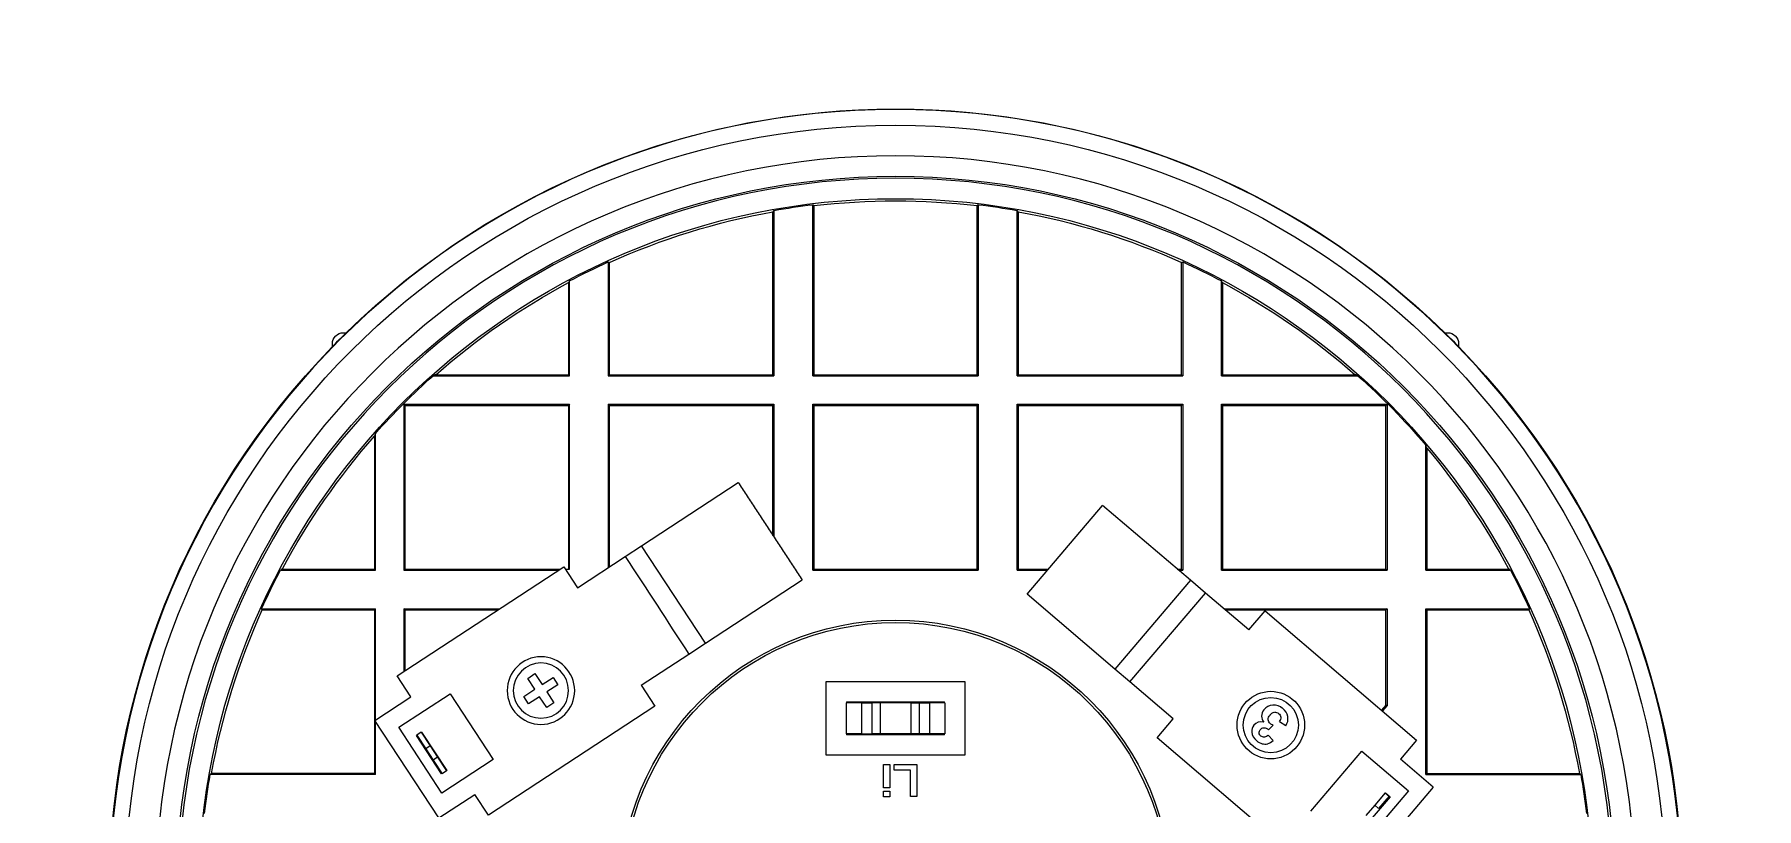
# Model space of a CAD drawing. Extents: x 420 to 504, y 493 to 651.
# Drawn here: x 419.7 to 503.6, y 613.1 to 650.8 of the extents above; entities that cross this region are included whole.
import ezdxf

# ---------------------------------------------------------------- set-up
doc = ezdxf.new("R2010")
doc.units = 0
doc.header["$MEASUREMENT"] = 0
doc.layers.add('1', color=7, linetype='Continuous')

msp = doc.modelspace()

# ---------------------------------------------------------------- linework, layer by layer
at = {"layer": '1', "color": 152, "linetype": 'Continuous'}
for p, q in [((457.642, 634.169), (457.642, 642.491)), ((457.695, 642.444), (457.695, 634.221)), ((465.655, 634.221), (465.655, 642.444)), ((465.707, 642.491), (465.707, 634.169)), ((455.704, 634.221), (455.704, 642.148)), ((455.757, 642.21), (455.757, 634.169)), ((467.593, 634.169), (467.593, 642.21)), ((467.645, 642.148), (467.645, 634.221)), ((447.692, 639.712), (447.692, 634.169)), ((447.744, 634.221), (447.744, 639.678)), ((475.605, 634.221), (475.605, 639.678)), ((475.658, 639.712), (475.658, 634.169)), ((445.754, 638.699), (445.754, 634.221)), ((445.806, 634.169), (445.806, 638.786)), ((477.543, 634.169), (477.543, 638.786)), ((477.595, 638.699), (477.595, 634.221)), ((434.259, 635.59), (434.259, 635.744)), ((434.404, 636.094), (434.429, 636.119)), ((434.779, 636.264), (434.933, 636.264)), ((488.417, 636.264), (488.571, 636.264)), ((488.921, 636.119), (488.946, 636.094)), ((489.091, 635.744), (489.091, 635.59)), ((439.16, 634.169), (445.806, 634.169)), ((439.297, 634.221), (445.754, 634.221)), ((445.754, 634.221), (445.806, 634.169)), ((447.692, 634.169), (447.744, 634.221)), ((447.692, 634.169), (455.757, 634.169)), ((447.744, 634.221), (455.704, 634.221)), ((455.704, 634.221), (455.757, 634.169)), ((457.642, 634.169), (457.695, 634.221)), ((457.642, 634.169), (465.707, 634.169)), ((457.695, 634.221), (465.655, 634.221)), ((465.655, 634.221), (465.707, 634.169)), ((467.593, 634.169), (467.645, 634.221)), ((467.593, 634.169), (475.658, 634.169)), ((467.645, 634.221), (475.605, 634.221)), ((475.605, 634.221), (475.658, 634.169)), ((477.543, 634.169), (477.595, 634.221)), ((477.543, 634.169), (484.19, 634.169)), ((477.595, 634.221), (484.052, 634.221)), ((437.741, 632.781), (437.794, 632.729)), ((437.741, 632.781), (445.806, 632.781)), ((437.741, 632.781), (437.741, 624.716)), ((437.794, 632.729), (445.754, 632.729)), ((437.794, 624.768), (437.794, 632.729)), ((445.806, 632.781), (445.754, 632.729)), ((445.754, 632.729), (445.754, 624.768)), ((445.806, 624.768), (445.806, 632.781)), ((447.744, 632.729), (447.692, 632.781)), ((447.692, 632.781), (455.757, 632.781)), ((447.692, 632.781), (447.692, 624.84)), ((447.744, 632.729), (455.704, 632.729)), ((447.744, 624.874), (447.744, 632.729)), ((455.757, 632.781), (455.704, 632.729)), ((455.704, 626.403), (455.704, 632.729)), ((455.757, 632.781), (455.757, 626.323)), ((457.695, 632.729), (457.642, 632.781)), ((457.642, 632.781), (465.707, 632.781)), ((457.642, 624.716), (457.642, 632.781)), ((457.695, 632.729), (465.655, 632.729)), ((457.695, 632.729), (457.695, 624.768)), ((465.707, 632.781), (465.655, 632.729)), ((465.655, 624.768), (465.655, 632.729)), ((465.707, 632.781), (465.707, 624.716)), ((467.593, 632.781), (475.658, 632.781)), ((467.645, 632.729), (467.593, 632.781)), ((467.593, 624.716), (467.593, 632.781)), ((467.645, 632.729), (475.605, 632.729)), ((467.645, 632.729), (467.645, 624.768)), ((475.658, 632.781), (475.605, 632.729)), ((475.605, 624.768), (475.605, 632.729)), ((475.658, 632.781), (475.658, 624.716)), ((477.543, 632.781), (485.608, 632.781)), ((477.595, 632.729), (477.543, 632.781)), ((477.543, 624.716), (477.543, 632.781)), ((477.595, 632.729), (485.556, 632.729)), ((477.595, 632.729), (477.595, 624.768)), ((485.608, 632.781), (485.556, 632.729)), ((485.556, 624.768), (485.556, 632.729)), ((485.608, 632.781), (485.608, 624.716)), ((436.301, 631.225), (436.301, 624.768)), ((436.353, 624.716), (436.353, 631.363)), ((487.494, 624.716), (487.494, 630.79)), ((487.546, 630.648), (487.546, 624.768)), ((449.313, 625.901), (454.018, 628.98)), ((468.079, 623.544), (471.756, 627.863)), ((476.037, 624.219), (471.756, 627.863)), ((448.511, 625.376), (449.313, 625.901)), ((452.419, 621.155), (449.313, 625.901)), ((431.736, 624.716), (436.353, 624.716)), ((431.823, 624.768), (436.301, 624.768)), ((436.301, 624.768), (436.353, 624.716)), ((437.414, 619.571), (445.524, 624.878)), ((437.741, 624.716), (437.794, 624.768)), ((437.741, 624.716), (445.277, 624.716)), ((437.794, 624.768), (445.356, 624.768)), ((445.524, 624.878), (446.191, 623.858)), ((445.596, 624.768), (445.806, 624.768)), ((446.191, 623.858), (448.511, 625.376)), ((457.642, 624.716), (457.695, 624.768)), ((457.642, 624.716), (465.707, 624.716)), ((457.695, 624.768), (465.655, 624.768)), ((465.655, 624.768), (465.707, 624.716)), ((467.593, 624.716), (467.645, 624.768)), ((467.593, 624.716), (469.077, 624.716)), ((467.645, 624.768), (469.121, 624.768)), ((475.392, 624.768), (475.605, 624.768)), ((475.453, 624.716), (475.658, 624.716)), ((475.605, 624.768), (475.658, 624.716)), ((477.543, 624.716), (477.595, 624.768)), ((477.543, 624.716), (485.608, 624.716)), ((477.595, 624.768), (485.556, 624.768)), ((485.556, 624.768), (485.608, 624.716)), ((487.494, 624.716), (487.546, 624.768)), ((487.494, 624.716), (491.613, 624.716)), ((487.546, 624.768), (491.526, 624.768)), ((452.419, 621.155), (457.124, 624.234)), ((476.037, 624.219), (472.361, 619.9)), ((476.767, 623.597), (476.037, 624.219)), ((472.361, 619.9), (468.079, 623.544)), ((473.091, 619.278), (476.767, 623.597)), ((478.878, 621.801), (476.767, 623.597)), ((430.811, 622.83), (436.353, 622.83)), ((430.844, 622.778), (436.301, 622.778)), ((436.353, 622.83), (436.301, 622.778)), ((436.301, 622.778), (436.301, 614.818)), ((436.353, 617.42), (436.353, 622.83)), ((437.794, 622.778), (437.741, 622.83)), ((437.741, 622.83), (442.395, 622.83)), ((437.741, 622.83), (437.741, 619.785)), ((437.794, 622.778), (442.315, 622.778)), ((437.794, 619.819), (437.794, 622.778)), ((477.668, 622.83), (485.608, 622.83)), ((477.73, 622.778), (485.556, 622.778)), ((478.878, 621.801), (479.668, 622.729)), ((479.668, 622.729), (487.049, 616.447)), ((485.608, 622.83), (485.556, 622.778)), ((485.556, 618.144), (485.556, 622.778)), ((485.608, 622.83), (485.608, 618.125)), ((487.546, 622.778), (487.494, 622.83)), ((487.494, 622.83), (492.539, 622.83)), ((487.494, 614.766), (487.494, 622.83)), ((487.546, 622.778), (492.505, 622.778)), ((487.546, 622.778), (487.546, 614.818)), ((449.297, 619.112), (451.617, 620.63)), ((451.617, 620.63), (452.419, 621.155)), ((443.766, 619.448), (444.121, 619.678)), ((444.121, 619.678), (444.465, 619.15)), ((473.091, 619.278), (472.361, 619.9)), ((438.082, 618.551), (437.414, 619.571)), ((443.575, 618.572), (444.11, 618.919)), ((444.11, 618.919), (443.766, 619.448)), ((444.465, 619.15), (444.998, 619.496)), ((445.235, 619.132), (444.702, 618.785)), ((444.998, 619.496), (445.235, 619.132)), ((449.297, 619.112), (449.964, 618.092)), ((458.292, 619.296), (465.058, 619.296)), ((458.292, 615.713), (458.292, 619.296)), ((465.058, 619.296), (465.058, 615.713)), ((475.202, 617.481), (473.091, 619.278)), ((436.325, 617.402), (438.082, 618.551)), ((437.495, 617.067), (439.993, 618.702)), ((439.993, 618.702), (442.09, 615.496)), ((449.964, 618.092), (441.855, 612.785)), ((443.812, 618.208), (443.575, 618.572)), ((444.346, 618.555), (443.812, 618.208)), ((444.69, 618.026), (444.346, 618.555)), ((445.045, 618.256), (444.69, 618.026)), ((444.702, 618.785), (445.045, 618.256)), ((459.287, 618.3), (464.063, 618.3)), ((459.287, 618.3), (459.287, 618.254)), ((464.063, 618.254), (464.063, 618.3)), ((485.556, 618.144), (485.346, 617.897)), ((485.608, 618.125), (485.385, 617.863)), ((485.608, 618.125), (485.556, 618.144)), ((439.431, 612.656), (436.325, 617.402)), ((436.353, 614.766), (436.353, 617.358)), ((474.412, 616.553), (475.202, 617.481)), ((480.07, 617.163), (479.842, 616.949)), ((480.68, 617.142), (480.367, 617.339)), ((439.593, 613.862), (437.495, 617.067)), ((438.347, 616.674), (438.367, 616.687)), ((439.573, 614.8), (438.347, 616.674)), ((438.577, 616.824), (438.597, 616.837)), ((438.597, 616.837), (439.823, 614.964)), ((459.287, 616.754), (459.287, 616.708)), ((464.063, 616.708), (459.287, 616.708)), ((464.063, 616.708), (464.063, 616.754)), ((481.792, 610.271), (474.412, 616.553)), ((479.828, 616.69), (480.059, 616.428)), ((487.049, 616.447), (486.259, 615.519)), ((442.09, 615.496), (439.593, 613.862)), ((465.058, 615.713), (458.292, 615.713)), ((481.898, 612.99), (484.381, 615.908)), ((484.381, 615.908), (486.654, 613.973)), ((487.857, 614.158), (486.259, 615.519)), ((436.353, 614.766), (428.312, 614.766)), ((436.301, 614.818), (428.374, 614.818)), ((436.353, 614.766), (436.301, 614.818)), ((439.593, 614.813), (439.573, 614.8)), ((439.823, 614.964), (439.803, 614.95)), ((461.092, 614.118), (461.092, 615.249)), ((461.092, 615.249), (461.392, 615.249)), ((461.392, 615.249), (461.392, 614.118)), ((461.614, 614.986), (461.614, 615.249)), ((461.614, 615.249), (462.713, 615.249)), ((462.398, 614.986), (461.614, 614.986)), ((462.398, 613.7), (462.398, 614.986)), ((462.713, 615.249), (462.713, 613.7)), ((487.546, 614.818), (487.494, 614.766)), ((487.494, 614.766), (495.038, 614.766)), ((487.546, 614.818), (494.975, 614.818)), ((439.431, 612.656), (441.187, 613.805)), ((441.855, 612.785), (441.187, 613.805)), ((461.392, 614.118), (461.092, 614.118)), ((461.092, 613.687), (461.092, 613.964)), ((461.092, 613.964), (461.392, 613.964)), ((461.392, 613.964), (461.392, 613.687)), ((486.654, 613.973), (484.172, 611.056)), ((487.857, 614.158), (484.181, 609.839)), ((485.528, 613.877), (485.53, 613.88)), ((485.53, 613.88), (485.758, 613.687)), ((461.392, 613.687), (461.092, 613.687)), ((462.713, 613.7), (462.398, 613.7)), ((485.758, 613.687), (484.305, 611.98))]:
    msp.add_line(p, q, dxfattribs=at)
at = {"layer": '1', "color": 95, "linetype": 'Continuous'}
for p, q in [((459.275, 618.254), (459.275, 616.754)), ((460.025, 618.254), (459.275, 618.254)), ((460.025, 618.254), (460.025, 616.754)), ((460.025, 618.254), (460.525, 618.254)), ((460.525, 618.254), (460.525, 616.754)), ((460.925, 618.254), (460.525, 618.254)), ((460.925, 618.254), (460.925, 616.754)), ((462.425, 618.254), (460.925, 618.254)), ((462.425, 618.254), (462.425, 616.754)), ((462.425, 618.254), (462.825, 618.254)), ((462.825, 618.254), (462.825, 616.754)), ((462.825, 618.254), (463.325, 618.254)), ((463.325, 618.254), (463.325, 616.754)), ((464.075, 618.254), (463.325, 618.254)), ((464.075, 618.254), (464.075, 616.754)), ((460.025, 616.754), (459.275, 616.754)), ((460.025, 616.754), (460.525, 616.754)), ((460.925, 616.754), (460.525, 616.754)), ((462.425, 616.754), (460.925, 616.754)), ((462.425, 616.754), (462.825, 616.754)), ((462.825, 616.754), (463.325, 616.754)), ((464.075, 616.754), (463.325, 616.754))]:
    msp.add_line(p, q, dxfattribs=at)
at = {"layer": '1', "color": 35, "linetype": 'Continuous'}
for p, q in [((438.574, 616.828), (438.364, 616.692)), ((438.364, 616.692), (438.8, 616.026)), ((438.574, 616.828), (439.009, 616.163)), ((439.009, 616.163), (438.8, 616.026)), ((438.8, 616.026), (439.161, 615.474)), ((439.009, 616.163), (439.37, 615.611)), ((439.37, 615.611), (439.161, 615.474)), ((439.161, 615.474), (439.596, 614.809)), ((439.37, 615.611), (439.806, 614.946)), ((439.806, 614.946), (439.596, 614.809)), ((485.518, 613.885), (485.007, 613.275)), ((485.518, 613.885), (485.71, 613.724)), ((485.007, 613.275), (484.583, 612.77)), ((485.007, 613.275), (485.199, 613.115)), ((485.71, 613.724), (485.199, 613.115))]:
    msp.add_line(p, q, dxfattribs=at)
at = {"layer": '1', "color": 152, "linetype": 'Continuous'}
for points in [[(457.695, 642.444, 0), (457.693, 642.445, 0), (457.692, 642.446, 0), (457.691, 642.447, 0), (457.69, 642.448, 0), (457.689, 642.449, 0), (457.688, 642.45, 0), (457.687, 642.451, 0), (457.686, 642.451, 0), (457.685, 642.452, 0), (457.684, 642.453, 0), (457.683, 642.454, 0), (457.682, 642.455, 0), (457.681, 642.456, 0), (457.68, 642.457, 0), (457.679, 642.458, 0), (457.678, 642.459, 0), (457.677, 642.46, 0), (457.676, 642.461, 0), (457.675, 642.462, 0), (457.674, 642.463, 0), (457.673, 642.464, 0), (457.672, 642.464, 0), (457.671, 642.465, 0), (457.669, 642.466, 0), (457.668, 642.467, 0), (457.667, 642.468, 0), (457.666, 642.469, 0), (457.665, 642.47, 0), (457.664, 642.471, 0), (457.663, 642.472, 0), (457.662, 642.473, 0), (457.661, 642.474, 0), (457.66, 642.475, 0), (457.659, 642.476, 0), (457.658, 642.476, 0), (457.657, 642.477, 0), (457.656, 642.478, 0), (457.655, 642.479, 0), (457.654, 642.48, 0), (457.653, 642.481, 0), (457.652, 642.482, 0), (457.651, 642.483, 0), (457.65, 642.484, 0), (457.649, 642.485, 0), (457.648, 642.486, 0), (457.647, 642.487, 0), (457.646, 642.488, 0), (457.644, 642.489, 0), (457.643, 642.489, 0)], [(465.707, 642.492, 0), (465.706, 642.491, 0), (465.705, 642.491, 0), (465.704, 642.49, 0), (465.703, 642.489, 0), (465.702, 642.488, 0), (465.701, 642.487, 0), (465.7, 642.486, 0), (465.699, 642.485, 0), (465.698, 642.484, 0), (465.697, 642.483, 0), (465.696, 642.482, 0), (465.695, 642.481, 0), (465.693, 642.48, 0), (465.692, 642.479, 0), (465.691, 642.478, 0), (465.69, 642.478, 0), (465.689, 642.477, 0), (465.688, 642.476, 0), (465.687, 642.475, 0), (465.686, 642.474, 0), (465.685, 642.473, 0), (465.684, 642.472, 0), (465.683, 642.471, 0), (465.682, 642.47, 0), (465.681, 642.469, 0), (465.68, 642.468, 0), (465.679, 642.467, 0), (465.678, 642.466, 0), (465.677, 642.466, 0), (465.676, 642.465, 0), (465.675, 642.464, 0), (465.674, 642.463, 0), (465.673, 642.462, 0), (465.672, 642.461, 0), (465.671, 642.46, 0), (465.669, 642.459, 0), (465.668, 642.458, 0), (465.667, 642.457, 0), (465.666, 642.456, 0), (465.665, 642.455, 0), (465.664, 642.454, 0), (465.663, 642.454, 0), (465.662, 642.453, 0), (465.661, 642.452, 0), (465.66, 642.451, 0), (465.659, 642.45, 0), (465.658, 642.449, 0), (465.657, 642.448, 0), (465.656, 642.447, 0)], [(455.757, 642.21, 0), (455.755, 642.209, 0), (455.754, 642.208, 0), (455.753, 642.207, 0), (455.752, 642.205, 0), (455.751, 642.204, 0), (455.75, 642.203, 0), (455.749, 642.202, 0), (455.748, 642.2, 0), (455.747, 642.199, 0), (455.746, 642.198, 0), (455.745, 642.197, 0), (455.744, 642.196, 0), (455.743, 642.194, 0), (455.742, 642.193, 0), (455.741, 642.192, 0), (455.74, 642.191, 0), (455.739, 642.189, 0), (455.738, 642.188, 0), (455.737, 642.187, 0), (455.736, 642.186, 0), (455.735, 642.184, 0), (455.734, 642.183, 0), (455.733, 642.182, 0), (455.732, 642.181, 0), (455.73, 642.179, 0), (455.729, 642.178, 0), (455.728, 642.177, 0), (455.727, 642.176, 0), (455.726, 642.174, 0), (455.725, 642.173, 0), (455.724, 642.172, 0), (455.723, 642.171, 0), (455.722, 642.169, 0), (455.721, 642.168, 0), (455.72, 642.167, 0), (455.719, 642.166, 0), (455.718, 642.164, 0), (455.717, 642.163, 0), (455.716, 642.162, 0), (455.715, 642.161, 0), (455.714, 642.159, 0), (455.713, 642.158, 0), (455.712, 642.157, 0), (455.711, 642.156, 0), (455.71, 642.154, 0), (455.709, 642.153, 0), (455.708, 642.152, 0), (455.706, 642.151, 0), (455.705, 642.149, 0)], [(467.645, 642.147, 0), (467.644, 642.148, 0), (467.643, 642.15, 0), (467.642, 642.151, 0), (467.641, 642.152, 0), (467.64, 642.153, 0), (467.639, 642.155, 0), (467.638, 642.156, 0), (467.637, 642.157, 0), (467.636, 642.158, 0), (467.635, 642.16, 0), (467.634, 642.161, 0), (467.632, 642.162, 0), (467.631, 642.163, 0), (467.63, 642.165, 0), (467.629, 642.166, 0), (467.628, 642.167, 0), (467.627, 642.168, 0), (467.626, 642.169, 0), (467.625, 642.171, 0), (467.624, 642.172, 0), (467.623, 642.173, 0), (467.622, 642.174, 0), (467.621, 642.176, 0), (467.62, 642.177, 0), (467.619, 642.178, 0), (467.618, 642.179, 0), (467.617, 642.181, 0), (467.616, 642.182, 0), (467.615, 642.183, 0), (467.614, 642.184, 0), (467.613, 642.186, 0), (467.612, 642.187, 0), (467.611, 642.188, 0), (467.61, 642.189, 0), (467.609, 642.191, 0), (467.607, 642.192, 0), (467.606, 642.193, 0), (467.605, 642.194, 0), (467.604, 642.196, 0), (467.603, 642.197, 0), (467.602, 642.198, 0), (467.601, 642.199, 0), (467.6, 642.201, 0), (467.599, 642.202, 0), (467.598, 642.203, 0), (467.597, 642.204, 0), (467.596, 642.206, 0), (467.595, 642.207, 0), (467.594, 642.208, 0)], [(445.806, 638.786, 0), (445.805, 638.784, 0), (445.804, 638.782, 0), (445.803, 638.781, 0), (445.802, 638.779, 0), (445.801, 638.777, 0), (445.8, 638.775, 0), (445.799, 638.774, 0), (445.798, 638.772, 0), (445.797, 638.77, 0), (445.796, 638.768, 0), (445.795, 638.767, 0), (445.794, 638.765, 0), (445.792, 638.763, 0), (445.791, 638.762, 0), (445.79, 638.76, 0), (445.789, 638.758, 0), (445.788, 638.756, 0), (445.787, 638.755, 0), (445.786, 638.753, 0), (445.785, 638.751, 0), (445.784, 638.749, 0), (445.783, 638.748, 0), (445.782, 638.746, 0), (445.781, 638.744, 0), (445.78, 638.742, 0), (445.779, 638.741, 0), (445.778, 638.739, 0), (445.777, 638.737, 0), (445.776, 638.735, 0), (445.775, 638.734, 0), (445.774, 638.732, 0), (445.773, 638.73, 0), (445.772, 638.729, 0), (445.771, 638.727, 0), (445.77, 638.725, 0), (445.769, 638.723, 0), (445.767, 638.722, 0), (445.766, 638.72, 0), (445.765, 638.718, 0), (445.764, 638.716, 0), (445.763, 638.715, 0), (445.762, 638.713, 0), (445.761, 638.711, 0), (445.76, 638.709, 0), (445.759, 638.708, 0), (445.758, 638.706, 0), (445.757, 638.704, 0), (445.756, 638.703, 0), (445.755, 638.701, 0)], [(477.595, 638.699, 0), (477.594, 638.701, 0), (477.593, 638.702, 0), (477.592, 638.704, 0), (477.591, 638.706, 0), (477.59, 638.708, 0), (477.589, 638.709, 0), (477.588, 638.711, 0), (477.587, 638.713, 0), (477.586, 638.715, 0), (477.585, 638.716, 0), (477.584, 638.718, 0), (477.583, 638.72, 0), (477.582, 638.722, 0), (477.581, 638.723, 0), (477.58, 638.725, 0), (477.579, 638.727, 0), (477.578, 638.728, 0), (477.577, 638.73, 0), (477.576, 638.732, 0), (477.575, 638.734, 0), (477.574, 638.735, 0), (477.573, 638.737, 0), (477.572, 638.739, 0), (477.57, 638.741, 0), (477.569, 638.742, 0), (477.568, 638.744, 0), (477.567, 638.746, 0), (477.566, 638.748, 0), (477.565, 638.749, 0), (477.564, 638.751, 0), (477.563, 638.753, 0), (477.562, 638.754, 0), (477.561, 638.756, 0), (477.56, 638.758, 0), (477.559, 638.76, 0), (477.558, 638.761, 0), (477.557, 638.763, 0), (477.556, 638.765, 0), (477.555, 638.767, 0), (477.554, 638.768, 0), (477.553, 638.77, 0), (477.552, 638.772, 0), (477.551, 638.774, 0), (477.55, 638.775, 0), (477.549, 638.777, 0), (477.548, 638.779, 0), (477.547, 638.78, 0), (477.545, 638.782, 0), (477.544, 638.784, 0)], [(439.297, 634.221, 0), (439.294, 634.22, 0), (439.292, 634.219, 0), (439.289, 634.218, 0), (439.286, 634.217, 0), (439.283, 634.216, 0), (439.281, 634.215, 0), (439.278, 634.214, 0), (439.275, 634.213, 0), (439.272, 634.212, 0), (439.27, 634.211, 0), (439.267, 634.21, 0), (439.264, 634.209, 0), (439.261, 634.208, 0), (439.259, 634.207, 0), (439.256, 634.206, 0), (439.253, 634.205, 0), (439.25, 634.204, 0), (439.248, 634.203, 0), (439.245, 634.201, 0), (439.242, 634.2, 0), (439.239, 634.199, 0), (439.237, 634.198, 0), (439.234, 634.197, 0), (439.231, 634.196, 0), (439.228, 634.195, 0), (439.226, 634.194, 0), (439.223, 634.193, 0), (439.22, 634.192, 0), (439.217, 634.191, 0), (439.215, 634.19, 0), (439.212, 634.189, 0), (439.209, 634.188, 0), (439.206, 634.187, 0), (439.204, 634.186, 0), (439.201, 634.185, 0), (439.198, 634.184, 0), (439.195, 634.183, 0), (439.193, 634.182, 0), (439.19, 634.181, 0), (439.187, 634.18, 0), (439.184, 634.179, 0), (439.182, 634.178, 0), (439.179, 634.176, 0), (439.176, 634.175, 0), (439.173, 634.174, 0), (439.171, 634.173, 0), (439.168, 634.172, 0), (439.165, 634.171, 0), (439.162, 634.17, 0)], [(484.19, 634.169, 0), (484.187, 634.17, 0), (484.184, 634.171, 0), (484.181, 634.172, 0), (484.179, 634.173, 0), (484.176, 634.174, 0), (484.173, 634.175, 0), (484.171, 634.176, 0), (484.168, 634.178, 0), (484.165, 634.179, 0), (484.162, 634.18, 0), (484.16, 634.181, 0), (484.157, 634.182, 0), (484.154, 634.183, 0), (484.151, 634.184, 0), (484.149, 634.185, 0), (484.146, 634.186, 0), (484.143, 634.187, 0), (484.14, 634.188, 0), (484.138, 634.189, 0), (484.135, 634.19, 0), (484.132, 634.191, 0), (484.129, 634.192, 0), (484.127, 634.193, 0), (484.124, 634.194, 0), (484.121, 634.195, 0), (484.118, 634.196, 0), (484.116, 634.197, 0), (484.113, 634.198, 0), (484.11, 634.199, 0), (484.107, 634.2, 0), (484.105, 634.201, 0), (484.102, 634.203, 0), (484.099, 634.204, 0), (484.096, 634.205, 0), (484.094, 634.206, 0), (484.091, 634.207, 0), (484.088, 634.208, 0), (484.085, 634.209, 0), (484.083, 634.21, 0), (484.08, 634.211, 0), (484.077, 634.212, 0), (484.074, 634.213, 0), (484.072, 634.214, 0), (484.069, 634.215, 0), (484.066, 634.216, 0), (484.063, 634.217, 0), (484.061, 634.218, 0), (484.058, 634.219, 0), (484.055, 634.22, 0)], [(436.353, 631.363, 0), (436.352, 631.36, 0), (436.351, 631.357, 0), (436.35, 631.354, 0), (436.349, 631.352, 0), (436.348, 631.349, 0), (436.347, 631.346, 0), (436.346, 631.343, 0), (436.345, 631.341, 0), (436.344, 631.338, 0), (436.343, 631.335, 0), (436.342, 631.332, 0), (436.341, 631.33, 0), (436.34, 631.327, 0), (436.338, 631.324, 0), (436.337, 631.321, 0), (436.336, 631.319, 0), (436.335, 631.316, 0), (436.334, 631.313, 0), (436.333, 631.31, 0), (436.332, 631.308, 0), (436.331, 631.305, 0), (436.33, 631.302, 0), (436.329, 631.299, 0), (436.328, 631.297, 0), (436.327, 631.294, 0), (436.326, 631.291, 0), (436.325, 631.288, 0), (436.324, 631.286, 0), (436.323, 631.283, 0), (436.322, 631.28, 0), (436.321, 631.277, 0), (436.32, 631.275, 0), (436.319, 631.272, 0), (436.318, 631.269, 0), (436.317, 631.266, 0), (436.316, 631.264, 0), (436.314, 631.261, 0), (436.313, 631.258, 0), (436.312, 631.255, 0), (436.311, 631.253, 0), (436.31, 631.25, 0), (436.309, 631.247, 0), (436.308, 631.244, 0), (436.307, 631.242, 0), (436.306, 631.239, 0), (436.305, 631.236, 0), (436.304, 631.233, 0), (436.303, 631.231, 0), (436.302, 631.228, 0)], [(487.546, 630.648, 0), (487.545, 630.651, 0), (487.544, 630.654, 0), (487.543, 630.656, 0), (487.542, 630.659, 0), (487.541, 630.662, 0), (487.54, 630.665, 0), (487.539, 630.668, 0), (487.538, 630.671, 0), (487.537, 630.674, 0), (487.536, 630.676, 0), (487.535, 630.679, 0), (487.533, 630.682, 0), (487.532, 630.685, 0), (487.531, 630.688, 0), (487.53, 630.691, 0), (487.529, 630.694, 0), (487.528, 630.696, 0), (487.527, 630.699, 0), (487.526, 630.702, 0), (487.525, 630.705, 0), (487.524, 630.708, 0), (487.523, 630.711, 0), (487.522, 630.713, 0), (487.521, 630.716, 0), (487.52, 630.719, 0), (487.519, 630.722, 0), (487.518, 630.725, 0), (487.517, 630.728, 0), (487.516, 630.731, 0), (487.515, 630.733, 0), (487.514, 630.736, 0), (487.513, 630.739, 0), (487.512, 630.742, 0), (487.511, 630.745, 0), (487.51, 630.748, 0), (487.508, 630.75, 0), (487.507, 630.753, 0), (487.506, 630.756, 0), (487.505, 630.759, 0), (487.504, 630.762, 0), (487.503, 630.765, 0), (487.502, 630.767, 0), (487.501, 630.77, 0), (487.5, 630.773, 0), (487.499, 630.776, 0), (487.498, 630.779, 0), (487.497, 630.782, 0), (487.496, 630.785, 0), (487.495, 630.787, 0)], [(431.823, 624.768, 0), (431.822, 624.767, 0), (431.82, 624.766, 0), (431.818, 624.765, 0), (431.816, 624.764, 0), (431.815, 624.763, 0), (431.813, 624.762, 0), (431.811, 624.761, 0), (431.809, 624.76, 0), (431.808, 624.759, 0), (431.806, 624.758, 0), (431.804, 624.757, 0), (431.802, 624.756, 0), (431.801, 624.755, 0), (431.799, 624.754, 0), (431.797, 624.753, 0), (431.795, 624.752, 0), (431.794, 624.751, 0), (431.792, 624.75, 0), (431.79, 624.749, 0), (431.789, 624.747, 0), (431.787, 624.746, 0), (431.785, 624.745, 0), (431.783, 624.744, 0), (431.782, 624.743, 0), (431.78, 624.742, 0), (431.778, 624.741, 0), (431.776, 624.74, 0), (431.775, 624.739, 0), (431.773, 624.738, 0), (431.771, 624.737, 0), (431.769, 624.736, 0), (431.768, 624.735, 0), (431.766, 624.734, 0), (431.764, 624.733, 0), (431.763, 624.732, 0), (431.761, 624.731, 0), (431.759, 624.73, 0), (431.757, 624.729, 0), (431.756, 624.728, 0), (431.754, 624.727, 0), (431.752, 624.726, 0), (431.75, 624.725, 0), (431.749, 624.723, 0), (431.747, 624.722, 0), (431.745, 624.721, 0), (431.743, 624.72, 0), (431.742, 624.719, 0), (431.74, 624.718, 0), (431.738, 624.717, 0)], [(491.613, 624.716, 0), (491.611, 624.717, 0), (491.609, 624.718, 0), (491.608, 624.719, 0), (491.606, 624.72, 0), (491.604, 624.721, 0), (491.603, 624.722, 0), (491.601, 624.723, 0), (491.599, 624.725, 0), (491.597, 624.726, 0), (491.596, 624.727, 0), (491.594, 624.728, 0), (491.592, 624.729, 0), (491.59, 624.73, 0), (491.589, 624.731, 0), (491.587, 624.732, 0), (491.585, 624.733, 0), (491.583, 624.734, 0), (491.582, 624.735, 0), (491.58, 624.736, 0), (491.578, 624.737, 0), (491.576, 624.738, 0), (491.575, 624.739, 0), (491.573, 624.74, 0), (491.571, 624.741, 0), (491.57, 624.742, 0), (491.568, 624.743, 0), (491.566, 624.744, 0), (491.564, 624.745, 0), (491.563, 624.746, 0), (491.561, 624.747, 0), (491.559, 624.749, 0), (491.557, 624.75, 0), (491.556, 624.751, 0), (491.554, 624.752, 0), (491.552, 624.753, 0), (491.55, 624.754, 0), (491.549, 624.755, 0), (491.547, 624.756, 0), (491.545, 624.757, 0), (491.544, 624.758, 0), (491.542, 624.759, 0), (491.54, 624.76, 0), (491.538, 624.761, 0), (491.537, 624.762, 0), (491.535, 624.763, 0), (491.533, 624.764, 0), (491.531, 624.765, 0), (491.53, 624.766, 0), (491.528, 624.767, 0)], [(428.374, 614.818, 0), (428.373, 614.817, 0), (428.371, 614.816, 0), (428.37, 614.815, 0), (428.369, 614.814, 0), (428.368, 614.813, 0), (428.366, 614.812, 0), (428.365, 614.811, 0), (428.364, 614.809, 0), (428.363, 614.808, 0), (428.362, 614.807, 0), (428.36, 614.806, 0), (428.359, 614.805, 0), (428.358, 614.804, 0), (428.357, 614.803, 0), (428.355, 614.802, 0), (428.354, 614.801, 0), (428.353, 614.8, 0), (428.352, 614.799, 0), (428.35, 614.798, 0), (428.349, 614.797, 0), (428.348, 614.796, 0), (428.347, 614.795, 0), (428.345, 614.794, 0), (428.344, 614.793, 0), (428.343, 614.792, 0), (428.342, 614.791, 0), (428.34, 614.79, 0), (428.339, 614.789, 0), (428.338, 614.788, 0), (428.337, 614.787, 0), (428.335, 614.786, 0), (428.334, 614.784, 0), (428.333, 614.783, 0), (428.332, 614.782, 0), (428.33, 614.781, 0), (428.329, 614.78, 0), (428.328, 614.779, 0), (428.327, 614.778, 0), (428.325, 614.777, 0), (428.324, 614.776, 0), (428.323, 614.775, 0), (428.322, 614.774, 0), (428.32, 614.773, 0), (428.319, 614.772, 0), (428.318, 614.771, 0), (428.317, 614.77, 0), (428.315, 614.769, 0), (428.314, 614.768, 0), (428.313, 614.767, 0)], [(495.038, 614.766, 0), (495.036, 614.767, 0), (495.035, 614.768, 0), (495.034, 614.769, 0), (495.033, 614.77, 0), (495.031, 614.771, 0), (495.03, 614.772, 0), (495.029, 614.773, 0), (495.028, 614.774, 0), (495.026, 614.775, 0), (495.025, 614.776, 0), (495.024, 614.777, 0), (495.023, 614.778, 0), (495.021, 614.779, 0), (495.02, 614.78, 0), (495.019, 614.781, 0), (495.018, 614.782, 0), (495.017, 614.783, 0), (495.015, 614.784, 0), (495.014, 614.786, 0), (495.013, 614.787, 0), (495.012, 614.788, 0), (495.01, 614.789, 0), (495.009, 614.79, 0), (495.008, 614.791, 0), (495.007, 614.792, 0), (495.005, 614.793, 0), (495.004, 614.794, 0), (495.003, 614.795, 0), (495.002, 614.796, 0), (495, 614.797, 0), (494.999, 614.798, 0), (494.998, 614.799, 0), (494.997, 614.8, 0), (494.995, 614.801, 0), (494.994, 614.802, 0), (494.993, 614.803, 0), (494.992, 614.804, 0), (494.99, 614.805, 0), (494.989, 614.806, 0), (494.988, 614.807, 0), (494.987, 614.808, 0), (494.985, 614.809, 0), (494.984, 614.811, 0), (494.983, 614.812, 0), (494.982, 614.813, 0), (494.98, 614.814, 0), (494.979, 614.815, 0), (494.978, 614.816, 0), (494.977, 614.817, 0)]]:
    msp.add_polyline3d(points, dxfattribs=at)
at = {"layer": '1', "color": 152, "linetype": 'Continuous', "extrusion": (0, 0, -1)}
for centre, radius in [((-461.675, 608.848), 38.276), ((-461.675, 608.848), 36.021), ((-461.675, 608.848), 34.931), ((-444.41, 618.853), 1.643), ((-444.41, 618.853), 1.344)]:
    msp.add_circle(centre, radius, dxfattribs=at)
at = {"layer": '1', "color": 223, "linetype": 'Continuous'}
msp.add_circle((461.675, 608.848), 37.509, dxfattribs=at)
at = {"layer": '1', "color": 152, "linetype": 'Continuous'}
for centre, radius in [((461.675, 608.848), 35.026), ((461.675, 608.848), 33.937), ((461.675, 608.848), 13.433), ((461.675, 608.848), 13.315), ((479.949, 617.174), 1.643), ((479.949, 617.174), 1.344)]:
    msp.add_circle(centre, radius, dxfattribs=at)
at = {"layer": '1', "color": 152, "linetype": 'Continuous', "extrusion": (0, 0, -1)}
for centre, radius, start, end in [((-461.675, 608.848), 38.299, 45.71318, 134.28682), ((-461.675, 608.848), 33.884, 79.94106, 83.16537), ((-461.675, 608.848), 33.832, 83.24367, 96.75633), ((-461.675, 608.848), 33.884, 96.83463, 100.05894), ((-461.675, 608.848), 33.832, 65.68426, 79.83575), ((-461.675, 608.848), 33.832, 100.16425, 114.31574), ((-461.675, 608.848), 33.884, 62.07428, 65.62737), ((-461.675, 608.848), 33.884, 114.37263, 117.92572), ((-461.675, 608.848), 33.832, 48.59038, 61.92751), ((-461.675, 608.848), 33.832, 118.07249, 131.40962), ((-461.675, 608.848), 38.299, 44.28682, 45.71318), ((-434.754, 635.744), 0.495, 0, 45), ((-434.779, 635.769), 0.495, 45, 90), ((-461.675, 608.848), 38.299, 134.28682, 135.71318), ((-488.571, 635.769), 0.495, 90, 135), ((-488.596, 635.744), 0.495, 135, 180), ((-461.675, 608.848), 38.299, -44.28682, 44.28682), ((-461.675, 608.848), 38.299, 135.71318, 224.28682), ((-461.675, 608.848), 33.884, 41.64223, 48.35777), ((-461.675, 608.848), 33.884, 131.64223, 139.64011), ((-461.675, 608.848), 33.832, 28.07249, 41.40962), ((-461.675, 608.848), 33.832, 139.88083, 151.92751), ((-461.675, 608.848), 33.884, 24.37263, 27.92572), ((-461.675, 608.848), 33.884, 152.07428, 155.62737), ((-461.675, 608.848), 33.832, 10.16425, 24.31574), ((-461.675, 608.848), 33.832, 155.68426, 169.83575), ((-480.105, 617.449), 0.283, -2.91133, 46.58199), ((-480.064, 617.441), 0.24, 307.81323, 358.4861), ((-480.217, 617.424), 0.39, 36.99315, 75.39865), ((-480.391, 617.926), 0.828, 292.79226, 305.08055), ((-480.167, 617.54), 0.26, 79.72327, 129.14589), ((-480.172, 617.536), 0.259, 127.7783, 173.54906), ((-480.137, 617.534), 0.294, 173.81742, 220.2144), ((-479.576, 616.806), 0.196, -5.55686, 45.53703), ((-479.609, 616.83), 0.235, 307.13649, 349.52615), ((-479.635, 616.799), 0.249, 36.96821, 85.79756), ((-479.614, 616.817), 0.229, 263.78307, 309.98018), ((-479.559, 616.946), 0.371, 223.63875, 257.44538), ((-461.675, 608.848), 33.884, 6.83463, 10.05894), ((-461.675, 608.848), 33.884, 169.94106, 173.16537)]:
    msp.add_arc(centre, radius, start, end, dxfattribs=at)
at = {"layer": '1', "color": 152, "linetype": 'Continuous'}
for centre, radius, start, end in [((480.08, 617.549), 0.594, 93.65882, 141.74662), ((480.087, 617.471), 0.677, 49.58733, 93.85253), ((479.464, 616.891), 0.441, 140.53059, 188.26626), ((479.996, 617.595), 0.499, 139.87571, 177.75616), ((479.94, 617.61), 0.441, 179.38302, 221.5845), ((480.16, 617.491), 0.626, -33.82535, 8.79717), ((479.726, 616.967), 0.729, 230.38927, 254.38652), ((479.593, 616.896), 0.659, 287.91651, 314.87856), ((479.664, 616.778), 0.528, 255.28651, 284.52048)]:
    msp.add_arc(centre, radius, start, end, dxfattribs=at)
for points, degree in [([(447.692, 639.712), (447.709, 639.7), (447.727, 639.689), (447.744, 639.678)], 3), ([(475.605, 639.678), (475.623, 639.689), (475.64, 639.7), (475.658, 639.712)], 3), ([(454.018, 628.98), (457.124, 624.234)], 1), ([(448.511, 625.376), (449.546, 623.794), (450.581, 622.212), (451.617, 620.63)], 3), ([(430.844, 622.778), (430.833, 622.796), (430.822, 622.813), (430.811, 622.83)], 3), ([(492.539, 622.83), (492.528, 622.813), (492.516, 622.796), (492.505, 622.778)], 3), ([(479.609, 617.316), (479.395, 617.354), (479.234, 617.307), (479.124, 617.171)], 3), ([(480.776, 617.586), (480.75, 617.741), (480.667, 617.875), (480.527, 617.988)], 3), ([(479.024, 616.827), (479.037, 616.664), (479.116, 616.523), (479.261, 616.406)], 3), ([(479.617, 617.044), (479.689, 617.047), (479.764, 617.016), (479.842, 616.949)], 3)]:
    msp.add_open_spline(points, degree=degree, dxfattribs=at)
at = {"layer": '1', "color": 95, "linetype": 'Continuous'}
for points, degree in [([(459.313, 616.708), (459.304, 616.719), (459.296, 616.729), (459.287, 616.74)], 3), ([(461.072, 616.728), (461.287, 616.722)], 1), ([(461.365, 616.746), (461.481, 616.743), (461.596, 616.739), (461.712, 616.735)], 3), ([(464.063, 616.741), (463.511, 616.749), (462.959, 616.752), (462.406, 616.753)], 3)]:
    msp.add_open_spline(points, degree=degree, dxfattribs=at)

doc.saveas('drawing.dxf')
